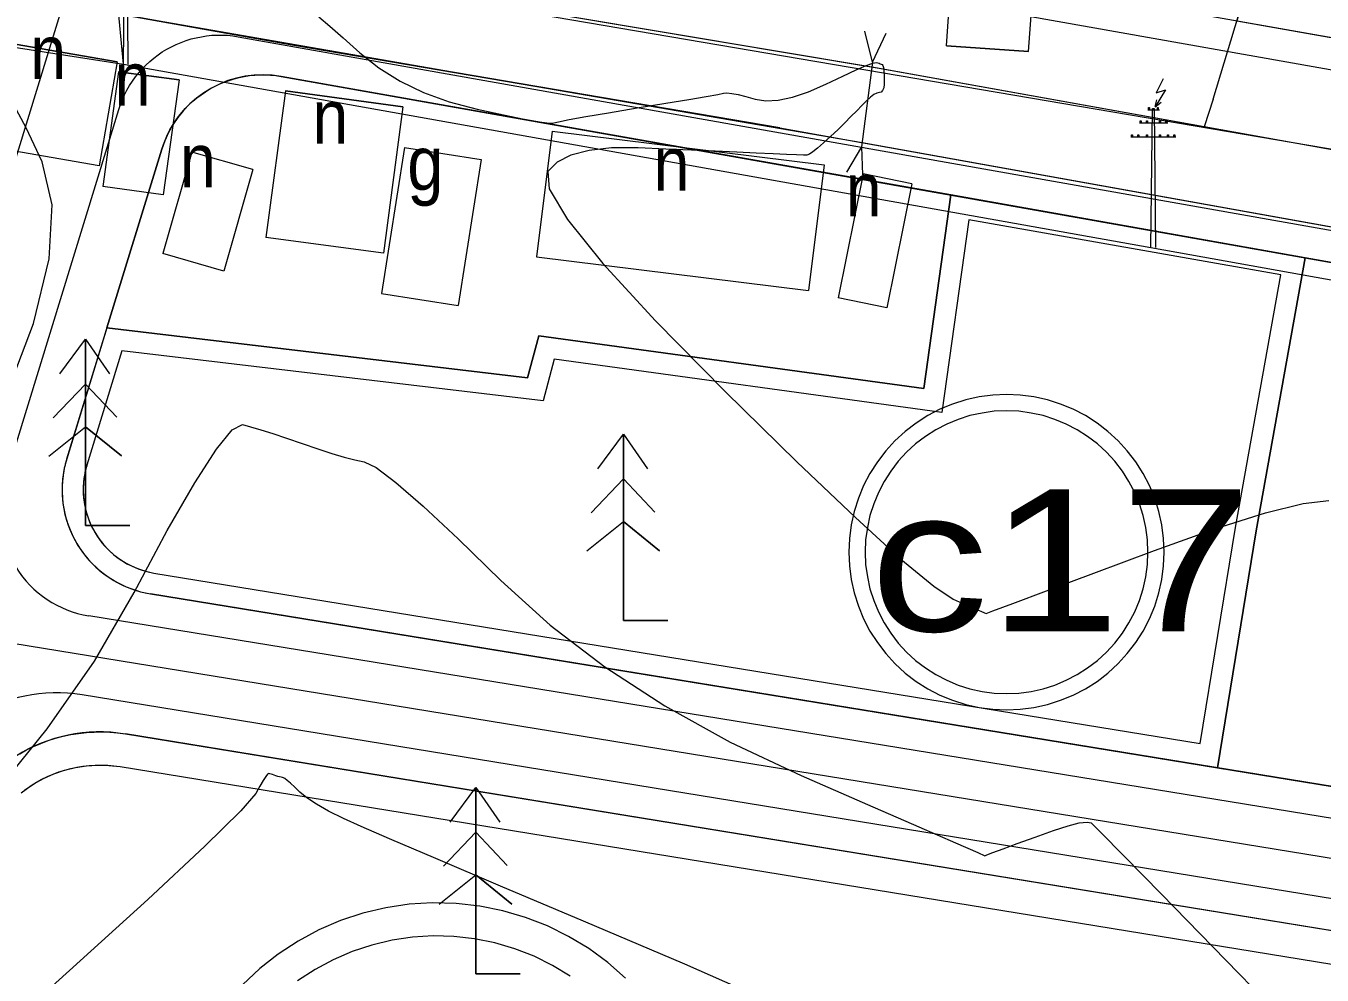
# Model space of a CAD drawing. Header units: metres. Extents: x 532950 to 537618, y 1849954 to 1853119.
# Drawn here: x 535438.9 to 535561.7, y 1851544.3 to 1851634.3 of the extents above; entities that cross this region are included whole.
import ezdxf

# ---------------------------------------------------------------- set-up
doc = ezdxf.new("R2010")
doc.units = ezdxf.units.M
doc.header["$LTSCALE"] = 3.1
for name, color, linetype, lineweight in [('11', 7, 'Continuous', 13), ('12', 7, 'Continuous', 13), ('36', 7, 'Continuous', 13), ('4', 7, 'Continuous', 13), ('50', 7, 'Continuous', 13), ('52', 7, 'Continuous', 13), ('53', 7, 'Continuous', 13), ('55', 7, 'Continuous', 13), ('58', 7, 'Continuous', 13), ('9', 7, 'Continuous', 13)]:
    doc.layers.add(name, color=color, linetype=linetype, lineweight=lineweight)

msp = doc.modelspace()

# ---------------------------------------------------------------- linework, layer by layer
at = {"layer": '11'}
for points in [[(534746.73, 1851755.99), (534939.8, 1851726.76), (535222.45, 1851682.6), (535475.02, 1851637.55), (536031.43, 1851542.89)], [(535443.67, 1851640.56), (535381.81, 1851438.99), (535371.55, 1851412.45)], [(535716.46, 1851530.28), (535424.44, 1851577.9)]]:
    msp.add_lwpolyline(points, dxfattribs=at)
at = {"layer": '12'}
for points in [[(535438.44, 1851561.59), (535438.91, 1851561.95), (535439.39, 1851562.28), (535439.89, 1851562.59), (535440.4, 1851562.87), (535440.93, 1851563.13), (535441.47, 1851563.36), (535442.01, 1851563.57), (535442.57, 1851563.75), (535443.14, 1851563.9), (535443.71, 1851564.02), (535444.29, 1851564.11), (535444.88, 1851564.18), (535445.46, 1851564.21), (535446.05, 1851564.22), (535446.64, 1851564.2), (535447.22, 1851564.15), (535447.8, 1851564.07), (535714.86, 1851520.52)], [(535438.76, 1851561.84), (535439.64, 1851562.44), (535440.56, 1851562.96), (535441.53, 1851563.39), (535442.54, 1851563.74), (535443.57, 1851563.99), (535444.62, 1851564.15), (535445.68, 1851564.22), (535446.75, 1851564.19), (535447.8, 1851564.07), (535714.86, 1851520.52)], [(535495.71, 1851544.03), (535494.03, 1851545.5), (535492.23, 1851546.82), (535490.31, 1851547.98), (535488.31, 1851548.97), (535486.23, 1851549.78), (535484.08, 1851550.41), (535481.89, 1851550.85), (535479.67, 1851551.1), (535477.43, 1851551.16), (535475.2, 1851551.02), (535472.99, 1851550.69), (535470.81, 1851550.18), (535468.69, 1851549.47), (535466.64, 1851548.59), (535464.67, 1851547.53), (535462.8, 1851546.3), (535461.04, 1851544.92), (535459.41, 1851543.39)], [(535495.71, 1851544.03), (535494.03, 1851545.5), (535492.23, 1851546.82), (535490.31, 1851547.98), (535488.31, 1851548.97), (535486.23, 1851549.78), (535484.08, 1851550.41), (535481.89, 1851550.85), (535479.67, 1851551.1), (535477.43, 1851551.16), (535475.2, 1851551.02), (535472.99, 1851550.69), (535470.81, 1851550.18), (535468.69, 1851549.47), (535466.64, 1851548.59), (535464.67, 1851547.53), (535462.8, 1851546.3), (535461.04, 1851544.92), (535459.41, 1851543.39)]]:
    msp.add_lwpolyline(points, dxfattribs=at)
at = {"layer": '36'}
for points in [[(535553.51, 1851586.75), (535557.81, 1851610.7), (535528.24, 1851615.93), (535525.69, 1851597.66), (535488.96, 1851602.69), (535487.9, 1851598.74), (535447.98, 1851603.49), (535444.66, 1851592.67), (535444.47, 1851591.9), (535444.35, 1851591.12), (535444.31, 1851590.32), (535444.34, 1851589.62), (535444.44, 1851588.92), (535444.59, 1851588.23), (535444.8, 1851587.56), (535445.08, 1851586.91), (535445.4, 1851586.29), (535445.78, 1851585.7), (535446.22, 1851585.14), (535446.7, 1851584.63), (535447.22, 1851584.15), (535447.78, 1851583.73), (535448.38, 1851583.36), (535449.01, 1851583.04), (535449.66, 1851582.78), (535450.33, 1851582.57), (535451.02, 1851582.43), (535550.17, 1851566.26)], [(535553.51, 1851586.75), (535557.81, 1851610.7), (535528.24, 1851615.93), (535525.69, 1851597.66), (535488.96, 1851602.69), (535487.9, 1851598.74), (535447.98, 1851603.49), (535444.66, 1851592.67), (535444.64, 1851592.59), (535444.62, 1851592.51), (535444.6, 1851592.43), (535444.57, 1851592.36), (535444.55, 1851592.28), (535444.53, 1851592.2), (535444.52, 1851592.12), (535444.5, 1851592.04), (535444.48, 1851591.96), (535444.46, 1851591.87), (535444.45, 1851591.79), (535444.43, 1851591.71), (535444.42, 1851591.63), (535444.41, 1851591.55), (535444.39, 1851591.47), (535444.38, 1851591.39), (535444.37, 1851591.31), (535444.36, 1851591.23), (535444.35, 1851591.14), (535444.35, 1851591.06), (535444.34, 1851590.98), (535444.33, 1851590.9), (535444.33, 1851590.82), (535444.32, 1851590.73), (535444.32, 1851590.65), (535444.32, 1851590.57), (535444.31, 1851590.49), (535444.31, 1851590.41), (535444.31, 1851590.32), (535444.32, 1851589.94), (535444.35, 1851589.55), (535444.4, 1851589.16), (535444.46, 1851588.78), (535444.55, 1851588.4), (535444.65, 1851588.02), (535444.77, 1851587.66), (535444.91, 1851587.29), (535445.06, 1851586.94), (535445.24, 1851586.59), (535445.43, 1851586.25), (535445.63, 1851585.92), (535445.86, 1851585.6), (535446.09, 1851585.29), (535446.34, 1851585), (535446.61, 1851584.71), (535446.89, 1851584.44), (535447.18, 1851584.19), (535447.49, 1851583.94), (535447.8, 1851583.72), (535448.13, 1851583.51), (535448.46, 1851583.31), (535448.81, 1851583.13), (535449.16, 1851582.97), (535449.52, 1851582.83), (535449.89, 1851582.7), (535450.26, 1851582.59), (535450.64, 1851582.5), (535451.02, 1851582.43), (535550.17, 1851566.26)]]:
    msp.add_lwpolyline(points, close=True, dxfattribs=at)
at = {"layer": '4'}
msp.add_lwpolyline([(535490.48, 1851544.21), (535488.8, 1851545.23), (535487.04, 1851546.09), (535485.21, 1851546.81), (535483.33, 1851547.36), (535481.4, 1851547.75), (535479.45, 1851547.97), (535477.49, 1851548.02), (535475.53, 1851547.9), (535473.58, 1851547.61), (535471.67, 1851547.16), (535469.81, 1851546.54), (535468.01, 1851545.76), (535466.28, 1851544.83), (535464.63, 1851543.75)], dxfattribs=at)
at = {"layer": '50'}
for points in [[(535526.55, 1851618.27), (535463.06, 1851629.51), (535462.22, 1851629.62), (535461.37, 1851629.67), (535460.51, 1851629.63), (535459.67, 1851629.53), (535458.84, 1851629.35), (535458.02, 1851629.11), (535457.23, 1851628.79), (535456.47, 1851628.41), (535455.74, 1851627.97), (535455.05, 1851627.46), (535454.41, 1851626.9), (535453.82, 1851626.29), (535453.29, 1851625.63), (535452.81, 1851624.92), (535452.39, 1851624.18), (535452.04, 1851623.4), (535451.76, 1851622.6), (535446.56, 1851605.67), (535486.41, 1851600.93), (535487.48, 1851604.92), (535523.98, 1851599.92)], [(535648.75, 1851596.62), (535560.13, 1851612.32), (535555.48, 1851586.42), (535551.82, 1851563.97), (535671.55, 1851544.45), (535674.48, 1851562.42), (535677.62, 1851589.06), (535677.8, 1851591.86)]]:
    msp.add_lwpolyline(points, close=True, dxfattribs=at)
at = {"layer": '52'}
for p, q in [((535454.46, 1851649.32), (535651.78, 1851614.36)), ((535717.06, 1851533.99), (535444.83, 1851578.37)), ((535715.85, 1851526.58), (535444.21, 1851570.87))]:
    msp.add_line(p, q, dxfattribs=at)
msp.add_lwpolyline([(535436.88, 1851591.18), (535447.68, 1851626.37), (535447.84, 1851626.84), (535448.02, 1851627.31), (535448.23, 1851627.76), (535448.45, 1851628.21), (535448.7, 1851628.64), (535448.97, 1851629.06), (535449.27, 1851629.46), (535449.58, 1851629.86), (535449.91, 1851630.23), (535450.26, 1851630.59), (535450.62, 1851630.93), (535451, 1851631.25), (535451.4, 1851631.55), (535451.81, 1851631.83), (535452.24, 1851632.09), (535452.68, 1851632.33), (535453.13, 1851632.55), (535453.59, 1851632.74), (535454.06, 1851632.91), (535454.53, 1851633.06), (535455.02, 1851633.18), (535455.51, 1851633.28), (535456, 1851633.36), (535456.5, 1851633.41), (535457, 1851633.43), (535457.5, 1851633.43), (535458, 1851633.41), (535458.49, 1851633.36), (535458.99, 1851633.28), (535649.26, 1851599.58)], dxfattribs=at)
for centre, radius, start, end in [((535446.44, 1851588.24), 10, 162.9398, 260.7396), ((535441.8, 1851556.07), 15, 80.7396, 162.9398)]:
    msp.add_arc(centre, radius, start, end, dxfattribs=at)
at = {"layer": '53'}
for p, q in [((535454.99, 1851652.27), (535652.3, 1851617.32)), ((535717.54, 1851536.95), (535450.7, 1851580.45)), ((535715.37, 1851523.62), (535448.31, 1851567.17))]:
    msp.add_line(p, q, dxfattribs=at)
for points in [[(535613.36, 1851659.8), (535565.49, 1851673.93), (535553.64, 1851634.79), (535601.68, 1851626.28)], [(535446.56, 1851605.67), (535451.76, 1851622.6), (535451.91, 1851623.07), (535452.1, 1851623.54), (535452.3, 1851623.99), (535452.53, 1851624.44), (535452.78, 1851624.87), (535453.05, 1851625.29), (535453.34, 1851625.7), (535453.65, 1851626.09), (535453.98, 1851626.46), (535454.33, 1851626.82), (535454.69, 1851627.16), (535455.08, 1851627.48), (535455.48, 1851627.78), (535455.89, 1851628.06), (535456.31, 1851628.32), (535456.75, 1851628.56), (535457.2, 1851628.78), (535457.66, 1851628.97), (535458.13, 1851629.14), (535458.61, 1851629.29), (535459.09, 1851629.41), (535459.58, 1851629.51), (535460.08, 1851629.59), (535460.57, 1851629.64), (535461.07, 1851629.66), (535461.57, 1851629.66), (535462.07, 1851629.64), (535462.57, 1851629.59), (535463.06, 1851629.51), (535526.55, 1851618.27), (535523.98, 1851599.92), (535487.48, 1851604.92), (535486.41, 1851600.93)], [(535555.48, 1851586.42), (535560.13, 1851612.32), (535526.55, 1851618.27), (535523.98, 1851599.92), (535487.48, 1851604.92), (535486.41, 1851600.93), (535446.56, 1851605.67), (535442.75, 1851593.26), (535442.72, 1851593.16), (535442.69, 1851593.06), (535442.67, 1851592.96), (535442.64, 1851592.86), (535442.61, 1851592.76), (535442.59, 1851592.66), (535442.57, 1851592.56), (535442.54, 1851592.46), (535442.52, 1851592.36), (535442.5, 1851592.26), (535442.48, 1851592.16), (535442.46, 1851592.06), (535442.45, 1851591.96), (535442.43, 1851591.86), (535442.42, 1851591.76), (535442.4, 1851591.65), (535442.39, 1851591.55), (535442.38, 1851591.45), (535442.36, 1851591.35), (535442.35, 1851591.25), (535442.35, 1851591.14), (535442.34, 1851591.04), (535442.33, 1851590.94), (535442.33, 1851590.84), (535442.32, 1851590.73), (535442.32, 1851590.63), (535442.31, 1851590.53), (535442.31, 1851590.43), (535442.31, 1851590.32), (535442.32, 1851589.84), (535442.36, 1851589.35), (535442.42, 1851588.87), (535442.5, 1851588.39), (535442.61, 1851587.92), (535442.73, 1851587.45), (535442.88, 1851586.99), (535443.06, 1851586.53), (535443.25, 1851586.09), (535443.47, 1851585.65), (535443.71, 1851585.23), (535443.96, 1851584.82), (535444.24, 1851584.42), (535444.54, 1851584.03), (535444.85, 1851583.66), (535445.18, 1851583.31), (535445.53, 1851582.97), (535445.9, 1851582.65), (535446.28, 1851582.35), (535446.67, 1851582.06), (535447.08, 1851581.8), (535447.5, 1851581.56), (535447.93, 1851581.33), (535448.38, 1851581.13), (535448.83, 1851580.95), (535449.29, 1851580.79), (535449.75, 1851580.66), (535450.23, 1851580.54), (535450.7, 1851580.45), (535551.82, 1851563.97)], [(535551.82, 1851563.97), (535555.48, 1851586.42), (535560.13, 1851612.32), (535648.75, 1851596.62), (535677.8, 1851591.86), (535677.62, 1851589.06), (535674.48, 1851562.42), (535671.55, 1851544.45)]]:
    msp.add_lwpolyline(points, close=True, dxfattribs=at)
msp.add_lwpolyline([(535442.75, 1851593.26), (535451.76, 1851622.6), (535451.91, 1851623.07), (535452.1, 1851623.54), (535452.3, 1851623.99), (535452.53, 1851624.44), (535452.78, 1851624.87), (535453.05, 1851625.29), (535453.34, 1851625.7), (535453.65, 1851626.09), (535453.98, 1851626.46), (535454.33, 1851626.82), (535454.69, 1851627.16), (535455.08, 1851627.48), (535455.48, 1851627.78), (535455.89, 1851628.06), (535456.31, 1851628.32), (535456.75, 1851628.56), (535457.2, 1851628.78), (535457.66, 1851628.97), (535458.13, 1851629.14), (535458.61, 1851629.29), (535459.09, 1851629.41), (535459.58, 1851629.51), (535460.08, 1851629.59), (535460.57, 1851629.64), (535461.07, 1851629.66), (535461.57, 1851629.66), (535462.07, 1851629.64), (535462.57, 1851629.59), (535463.06, 1851629.51), (535648.75, 1851596.62)], dxfattribs=at)
for centre, radius, start, end in [((535452.31, 1851590.32), 10, 162.9398, 260.7396), ((535445.89, 1851552.36), 15, 80.7396, 162.9398)]:
    msp.add_arc(centre, radius, start, end, dxfattribs=at)
at = {"layer": '55'}
for p, q in [((535448.12, 1851630.66), (535444, 1851675.81)), ((535448.12, 1851630.66), (535444, 1851675.81)), ((535526.13, 1851632.42), (535527.22, 1851648.38)), ((535533.92, 1851631.89), (535535.01, 1851647.85)), ((535519.11, 1851630.86), (535518.4, 1851633.81)), ((535519.11, 1851630.86), (535520.42, 1851633.6)), ((535437.86, 1851632.57), (535447.52, 1851630.91)), ((535447.52, 1851630.91), (535437.86, 1851632.57)), ((535526.13, 1851632.42), (535533.92, 1851631.89)), ((535533.92, 1851631.89), (535526.13, 1851632.42)), ((535447.52, 1851630.91), (535445.82, 1851621.05)), ((535447.67, 1851629.96), (535446.17, 1851619.07)), ((535447.67, 1851629.96), (535453.4, 1851629.18)), ((535453.4, 1851629.18), (535447.67, 1851629.96)), ((535453.4, 1851629.18), (535451.9, 1851618.28)), ((535463.48, 1851628.13), (535461.62, 1851614.25)), ((535463.48, 1851628.13), (535474.62, 1851626.63)), ((535474.62, 1851626.63), (535463.48, 1851628.13)), ((535474.62, 1851626.63), (535472.76, 1851612.76)), ((535545.91, 1851626.67), (535546.06, 1851627.28)), ((535551.4, 1851627.37), (535550.55, 1851624.74)), ((535545.22, 1851626.35), (535546.31, 1851626.35)), ((535488.75, 1851624.32), (535487.27, 1851612.41)), ((535488.75, 1851624.32), (535514.53, 1851621.12)), ((535488.75, 1851624.32), (535514.53, 1851621.12)), ((535544.41, 1851625.1), (535547.12, 1851625.1)), ((535518.08, 1851622.85), (535518.17, 1851620.18)), ((535543.6, 1851623.77), (535547.88, 1851623.77)), ((535445.82, 1851621.05), (535436.16, 1851622.71)), ((535454.62, 1851622.33), (535451.86, 1851612.72)), ((535460.39, 1851620.68), (535454.62, 1851622.33)), ((535460.39, 1851620.68), (535454.62, 1851622.33)), ((535474.75, 1851622.77), (535472.58, 1851608.94)), ((535474.75, 1851622.77), (535482.02, 1851621.63)), ((535474.75, 1851622.77), (535482.02, 1851621.63)), ((535482.02, 1851621.63), (535479.85, 1851607.8)), ((535460.39, 1851620.68), (535457.64, 1851611.06)), ((535514.53, 1851621.12), (535513.05, 1851609.21)), ((535518.25, 1851620.27), (535515.86, 1851608.51)), ((535522.86, 1851619.33), (535518.25, 1851620.27)), ((535522.86, 1851619.33), (535518.25, 1851620.27)), ((535522.86, 1851619.33), (535520.47, 1851607.57)), ((535451.9, 1851618.28), (535446.17, 1851619.07)), ((535472.76, 1851612.76), (535461.62, 1851614.25)), ((535457.64, 1851611.06), (535451.86, 1851612.72)), ((535487.27, 1851612.41), (535513.05, 1851609.21)), ((535472.58, 1851608.94), (535479.85, 1851607.8)), ((535520.47, 1851607.57), (535515.86, 1851608.51)), ((535444.52, 1851604.59), (535444.52, 1851586.92)), ((535441.46, 1851597.15), (535444.52, 1851600.35)), ((535447.5, 1851597.21), (535444.52, 1851600.35)), ((535441.04, 1851593.52), (535444.52, 1851596.3)), ((535447.93, 1851593.53), (535444.52, 1851596.3)), ((535495.52, 1851595.59), (535495.52, 1851577.92)), ((535492.46, 1851588.15), (535495.52, 1851591.35)), ((535498.5, 1851588.21), (535495.52, 1851591.35)), ((535492.04, 1851584.52), (535495.52, 1851587.3)), ((535498.93, 1851584.53), (535495.52, 1851587.3)), ((535444.52, 1851586.92), (535448.72, 1851586.92)), ((535495.52, 1851577.92), (535499.72, 1851577.92)), ((535481.52, 1851562.09), (535481.52, 1851544.42)), ((535478.46, 1851554.65), (535481.52, 1851557.85)), ((535484.5, 1851554.71), (535481.52, 1851557.85)), ((535478.04, 1851551.02), (535481.52, 1851553.8)), ((535484.93, 1851551.03), (535481.52, 1851553.8)), ((535481.52, 1851544.42), (535485.72, 1851544.42))]:
    msp.add_line(p, q, dxfattribs=at)
for points in [[(535872.41, 1851570.38), (535846.83, 1851574.57), (535821.26, 1851578.76), (535761.35, 1851588.57), (535719.23, 1851595.51), (535674.39, 1851602.91), (535645.41, 1851607.69), (535598.51, 1851616.12), (535550.55, 1851624.74), (535519.05, 1851630.39), (535451.41, 1851641.73), (535449.38, 1851643.3), (535448.59, 1851644.24), (535447.71, 1851645.52), (535446.85, 1851647.37), (535449.25, 1851666.44), (535456.08, 1851686.86), (535462.92, 1851702.5), (535468.6, 1851715.49), (535476.45, 1851739.08), (535582.95, 1851706.02), (535584.42, 1851710.44), (535478.15, 1851743.46), (535485.58, 1851772.66)], [(535551.4, 1851627.37), (535565.49, 1851673.93), (535613.36, 1851659.8), (535598.92, 1851618.43)], [(535551.4, 1851627.37), (535565.49, 1851673.93), (535613.36, 1851659.8), (535598.92, 1851618.43), (535598.51, 1851616.12)], [(535510.33, 1851624.65), (535464.26, 1851632.48), (535377.73, 1851647.94), (535313.32, 1851659.28)], [(535313.32, 1851659.28), (535377.73, 1851647.94), (535464.26, 1851632.48), (535510.33, 1851624.65), (535656.19, 1851598.45)], [(535274.25, 1851645.57), (535357.09, 1851644.85), (535448.12, 1851630.66)], [(535645.41, 1851607.69), (535519.57, 1851630.3), (535451.41, 1851641.73), (535449.38, 1851643.3), (535448.59, 1851644.24), (535447.71, 1851645.52)], [(535448.12, 1851630.66), (535448.27, 1851643.82), (535448.45, 1851643.82), (535448.55, 1851630.66)], [(535421, 1851640.21), (535447.68, 1851635.44), (535487.29, 1851628.56), (535518.13, 1851623.25), (535560.72, 1851615.6), (535602.91, 1851608.02), (535656.19, 1851598.45), (535677.99, 1851594.94), (535703.37, 1851590.85), (535718.17, 1851588.47), (535750.56, 1851583.25), (535790.94, 1851576.65), (535831.32, 1851570.05), (535859.32, 1851565.39), (535887.31, 1851560.73)], [(535466.64, 1851635.15), (535467.67, 1851634.29), (535468.96, 1851633.16), (535470.53, 1851631.76), (535472.33, 1851630.32), (535474.34, 1851629.06), (535476.56, 1851627.99), (535479, 1851627.1), (535481.64, 1851626.41), (535484.13, 1851625.87), (535486.1, 1851625.47), (535487.56, 1851625.21), (535488.49, 1851625.09), (535488.91, 1851625.1), (535489.35, 1851625.22), (535490.36, 1851625.42), (535491.94, 1851625.71), (535494.09, 1851626.07), (535496.81, 1851626.52), (535499.54, 1851626.97), (535501.72, 1851627.33), (535503.36, 1851627.6), (535504.45, 1851627.8), (535504.99, 1851627.91), (535505.32, 1851627.94), (535505.78, 1851627.9), (535506.39, 1851627.79), (535507.12, 1851627.61), (535507.99, 1851627.36), (535509.01, 1851627.19), (535510.19, 1851627.25), (535511.53, 1851627.53), (535513.04, 1851628.05), (535514.71, 1851628.78), (535516.3, 1851629.55), (535517.57, 1851630.14), (535518.52, 1851630.55), (535519.15, 1851630.78), (535519.46, 1851630.83), (535519.61, 1851630.8), (535519.74, 1851630.76), (535519.85, 1851630.72), (535519.95, 1851630.68), (535520.03, 1851630.63), (535520.09, 1851630.54), (535520.15, 1851630.35), (535520.19, 1851630.07), (535520.22, 1851629.7), (535520.24, 1851629.24), (535520.23, 1851628.79), (535520.18, 1851628.43), (535520.08, 1851628.18), (535519.94, 1851628.03), (535519.77, 1851627.98), (535519.54, 1851627.93), (535519.26, 1851627.79), (535518.93, 1851627.54), (535518.55, 1851627.2), (535518.11, 1851626.76), (535517.62, 1851626.25), (535517.08, 1851625.71), (535516.49, 1851625.12), (535515.85, 1851624.49), (535515.15, 1851623.83), (535514.48, 1851623.21), (535513.92, 1851622.72), (535513.48, 1851622.37), (535513.14, 1851622.15), (535512.91, 1851622.06)], [(535448.12, 1851630.66), (535545.49, 1851613.3), (535630.2, 1851598.09)], [(535519.11, 1851630.86), (535518.08, 1851622.85), (535516.66, 1851620.42)], [(535546.68, 1851629.27), (535546, 1851627.97), (535546.89, 1851628.24), (535545.91, 1851626.63), (535546.47, 1851627.07)], [(535436.87, 1851598.92), (535439.59, 1851606.09), (535441.09, 1851612.23), (535441.37, 1851617.34), (535440.42, 1851621.41), (535438.92, 1851624.65), (535437.51, 1851627.23)], [(535545.49, 1851613.3), (535545.65, 1851626.46), (535545.82, 1851626.46), (535545.93, 1851613.3)], [(535512.91, 1851622.06), (535512.58, 1851622.05), (535511.93, 1851622.07), (535510.97, 1851622.1), (535509.69, 1851622.16), (535508.1, 1851622.24), (535506.25, 1851622.33), (535504.2, 1851622.42), (535501.96, 1851622.52), (535499.53, 1851622.63), (535496.9, 1851622.73), (535494.37, 1851622.73), (535492.25, 1851622.5), (535490.54, 1851622.06), (535489.24, 1851621.38), (535488.35, 1851620.49), (535488.46, 1851618.85), (535490.2, 1851615.95), (535493.56, 1851611.78), (535498.54, 1851606.34), (535505.15, 1851599.64), (535511.94, 1851592.98), (535517.5, 1851587.68), (535521.82, 1851583.75), (535524.92, 1851581.17), (535526.77, 1851579.95), (535527.89, 1851579.46), (535528.76, 1851579.08), (535529.38, 1851578.81), (535529.75, 1851578.65), (535529.88, 1851578.6), (535530.51, 1851578.84), (535532.43, 1851579.55), (535535.62, 1851580.74), (535540.1, 1851582.41), (535545.85, 1851584.56), (535551.67, 1851586.64), (535556.37, 1851588.13), (535559.93, 1851589.02), (535562.37, 1851589.31)], [(535442.09, 1851601.3), (535444.52, 1851604.59), (535446.79, 1851601.3)], [(535442.09, 1851601.3), (535444.52, 1851604.59), (535446.79, 1851601.3)], [(535448.72, 1851586.92), (535444.52, 1851586.92), (535444.52, 1851604.59)], [(535441.46, 1851597.15), (535444.52, 1851600.35), (535447.5, 1851597.21)], [(535435.75, 1851561.3), (535440.91, 1851567.66), (535445.37, 1851574.08), (535449.13, 1851580.59), (535452.28, 1851586.46), (535454.88, 1851590.98), (535456.93, 1851594.17), (535458.44, 1851596.01), (535459.4, 1851596.51), (535460.18, 1851596.3), (535461.14, 1851596.02), (535462.27, 1851595.66), (535463.57, 1851595.22), (535465.06, 1851594.7), (535466.55, 1851594.19), (535467.88, 1851593.77), (535469.06, 1851593.42), (535470.07, 1851593.16), (535470.93, 1851592.98), (535472.07, 1851592.42), (535473.94, 1851591.02), (535476.53, 1851588.77), (535479.85, 1851585.67), (535483.9, 1851581.73), (535488.56, 1851577.5), (535493.74, 1851573.53), (535499.43, 1851569.83), (535505.64, 1851566.4), (535512.35, 1851563.23), (535518.63, 1851560.49), (535523.51, 1851558.37), (535527, 1851556.85), (535529.09, 1851555.94), (535529.78, 1851555.63), (535529.97, 1851555.7), (535530.54, 1851555.92), (535531.49, 1851556.27), (535532.82, 1851556.77), (535534.53, 1851557.4)], [(535441.04, 1851593.52), (535444.52, 1851596.3), (535447.93, 1851593.53)], [(535493.09, 1851592.3), (535495.52, 1851595.59), (535497.79, 1851592.3)], [(535493.09, 1851592.3), (535495.52, 1851595.59), (535497.79, 1851592.3)], [(535499.72, 1851577.92), (535495.52, 1851577.92), (535495.52, 1851595.59)], [(535492.46, 1851588.15), (535495.52, 1851591.35), (535498.5, 1851588.21)], [(535492.04, 1851584.52), (535495.52, 1851587.3), (535498.93, 1851584.53)], [(535511.36, 1851540.91), (535501.34, 1851545.33), (535491.74, 1851549.41), (535483.86, 1851552.75), (535477.73, 1851555.36), (535473.33, 1851557.24), (535470.66, 1851558.39), (535468.99, 1851559.14), (535467.57, 1851559.85), (535466.41, 1851560.5), (535465.5, 1851561.1), (535464.85, 1851561.65), (535464.36, 1851562.13), (535463.96, 1851562.5), (535463.65, 1851562.77), (535463.43, 1851562.94), (535463.29, 1851563), (535463.19, 1851563.03), (535463.06, 1851563.06), (535462.92, 1851563.1), (535462.76, 1851563.15), (535462.58, 1851563.21), (535462.41, 1851563.27), (535462.25, 1851563.33), (535462.11, 1851563.37), (535462, 1851563.4), (535461.91, 1851563.43), (535461.79, 1851563.37), (535461.61, 1851563.15), (535461.36, 1851562.76), (535461.05, 1851562.22), (535460.67, 1851561.52), (535459.26, 1851559.88), (535455.85, 1851556.54), (535450.43, 1851551.49), (535443.01, 1851544.73), (535433.59, 1851536.28)], [(535479.09, 1851558.8), (535481.52, 1851562.09), (535483.79, 1851558.8)], [(535479.09, 1851558.8), (535481.52, 1851562.09), (535483.79, 1851558.8)], [(535485.72, 1851544.42), (535481.52, 1851544.42), (535481.52, 1851562.09)], [(535478.46, 1851554.65), (535481.52, 1851557.85), (535484.5, 1851554.71)], [(535534.53, 1851557.4), (535536.26, 1851558.02), (535537.66, 1851558.47), (535538.72, 1851558.73), (535539.45, 1851558.82), (535539.84, 1851558.73), (535540.73, 1851557.86), (535542.95, 1851555.62), (535546.5, 1851551.99), (535551.39, 1851547), (535557.61, 1851540.62)], [(535478.04, 1851551.02), (535481.52, 1851553.8), (535484.93, 1851551.03)]]:
    msp.add_lwpolyline(points, dxfattribs=at)
for points in [[(535545.29, 1851626.36), (535545.29, 1851626.56), (535545.38, 1851626.56), (535545.38, 1851626.36)], [(535546.12, 1851626.36), (535546.12, 1851626.56), (535546.21, 1851626.56), (535546.21, 1851626.36)], [(535544.49, 1851625.1), (535544.49, 1851625.3), (535544.58, 1851625.3), (535544.58, 1851625.1)], [(535545.08, 1851625.1), (535545.08, 1851625.3), (535545.17, 1851625.3), (535545.17, 1851625.1)], [(535546.33, 1851625.11), (535546.33, 1851625.31), (535546.42, 1851625.31), (535546.42, 1851625.11)], [(535546.92, 1851625.1), (535546.92, 1851625.3), (535547.01, 1851625.3), (535547.01, 1851625.1)], [(535543.67, 1851623.77), (535543.67, 1851623.97), (535543.76, 1851623.97), (535543.76, 1851623.77)], [(535544.26, 1851623.77), (535544.26, 1851623.97), (535544.35, 1851623.97), (535544.35, 1851623.77)], [(535545.08, 1851623.77), (535545.08, 1851623.97), (535545.17, 1851623.97), (535545.17, 1851623.77)], [(535546.33, 1851623.78), (535546.33, 1851623.98), (535546.42, 1851623.98), (535546.42, 1851623.78)], [(535547.09, 1851623.78), (535547.09, 1851623.98), (535547.18, 1851623.98), (535547.18, 1851623.78)], [(535547.68, 1851623.77), (535547.68, 1851623.97), (535547.77, 1851623.97), (535547.77, 1851623.77)]]:
    msp.add_lwpolyline(points, close=True, dxfattribs=at)
at = {"layer": '58'}
for points in [[(535438.3, 1851565.3), (535438.95, 1851565.66), (535439.61, 1851565.98), (535440.29, 1851566.28), (535440.99, 1851566.54), (535441.69, 1851566.76), (535442.41, 1851566.95), (535443.14, 1851567.11), (535443.87, 1851567.23), (535444.61, 1851567.31), (535445.35, 1851567.35), (535446.09, 1851567.36), (535446.83, 1851567.33), (535447.57, 1851567.27), (535448.31, 1851567.17), (535715.37, 1851523.62)], [(535490.48, 1851544.21), (535488.8, 1851545.23), (535487.04, 1851546.09), (535485.21, 1851546.81), (535483.33, 1851547.36), (535481.4, 1851547.75), (535479.45, 1851547.97), (535477.49, 1851548.02), (535475.53, 1851547.9), (535473.58, 1851547.61), (535471.67, 1851547.16), (535469.81, 1851546.54), (535468.01, 1851545.76), (535466.28, 1851544.83), (535464.63, 1851543.75)], [(535490.48, 1851544.21), (535488.8, 1851545.23), (535487.04, 1851546.09), (535485.21, 1851546.81), (535483.33, 1851547.36), (535481.4, 1851547.75), (535479.45, 1851547.97), (535477.49, 1851548.02), (535475.53, 1851547.9), (535473.58, 1851547.61), (535471.67, 1851547.16), (535469.81, 1851546.54), (535468.01, 1851545.76), (535466.28, 1851544.83), (535464.63, 1851543.75)]]:
    msp.add_lwpolyline(points, dxfattribs=at)
at = {"layer": '9'}
for points in [[(535546.77, 1851584.41), (535546.71, 1851585.71), (535546.54, 1851587), (535546.26, 1851588.27), (535545.87, 1851589.52), (535545.37, 1851590.72), (535544.77, 1851591.88), (535544.07, 1851592.98), (535543.27, 1851594.01), (535542.39, 1851594.97), (535541.43, 1851595.86), (535540.4, 1851596.65), (535539.3, 1851597.35), (535538.14, 1851597.95), (535536.94, 1851598.45), (535535.69, 1851598.84), (535534.42, 1851599.13), (535533.13, 1851599.3), (535531.82, 1851599.35), (535530.52, 1851599.3), (535529.23, 1851599.13), (535527.95, 1851598.84), (535526.71, 1851598.45), (535525.51, 1851597.95), (535524.35, 1851597.35), (535523.25, 1851596.65), (535522.21, 1851595.86), (535521.25, 1851594.97), (535520.37, 1851594.01), (535519.58, 1851592.98), (535518.88, 1851591.88), (535518.28, 1851590.72), (535517.78, 1851589.52), (535517.38, 1851588.27), (535517.1, 1851587), (535516.93, 1851585.71), (535516.87, 1851584.41), (535516.93, 1851583.1), (535517.1, 1851581.81), (535517.38, 1851580.54), (535517.78, 1851579.29), (535518.28, 1851578.09), (535518.88, 1851576.93), (535519.58, 1851575.83), (535520.37, 1851574.8), (535521.25, 1851573.84), (535522.21, 1851572.95), (535523.25, 1851572.16), (535524.35, 1851571.46), (535525.51, 1851570.86), (535526.71, 1851570.36), (535527.95, 1851569.97), (535529.23, 1851569.68), (535530.52, 1851569.51), (535531.82, 1851569.46), (535533.13, 1851569.51), (535534.42, 1851569.68), (535535.69, 1851569.97), (535536.94, 1851570.36), (535538.14, 1851570.86), (535539.3, 1851571.46), (535540.4, 1851572.16), (535541.43, 1851572.95), (535542.39, 1851573.84), (535543.27, 1851574.8), (535544.07, 1851575.83), (535544.77, 1851576.93), (535545.37, 1851578.09), (535545.87, 1851579.29), (535546.26, 1851580.54), (535546.54, 1851581.81), (535546.71, 1851583.1)], [(535545.22, 1851584.41), (535545.17, 1851585.57), (535545.02, 1851586.73), (535544.77, 1851587.87), (535544.42, 1851588.99), (535543.97, 1851590.07), (535543.43, 1851591.11), (535542.8, 1851592.09), (535542.09, 1851593.02), (535541.3, 1851593.88), (535540.44, 1851594.67), (535539.51, 1851595.38), (535538.52, 1851596.01), (535537.49, 1851596.55), (535536.41, 1851597), (535535.29, 1851597.35), (535534.15, 1851597.6), (535532.99, 1851597.76), (535531.82, 1851597.81), (535530.65, 1851597.76), (535529.5, 1851597.6), (535528.35, 1851597.35), (535527.24, 1851597), (535526.16, 1851596.55), (535525.12, 1851596.01), (535524.14, 1851595.38), (535523.21, 1851594.67), (535522.35, 1851593.88), (535521.56, 1851593.02), (535520.85, 1851592.09), (535520.22, 1851591.11), (535519.68, 1851590.07), (535519.23, 1851588.99), (535518.88, 1851587.87), (535518.63, 1851586.73), (535518.47, 1851585.57), (535518.42, 1851584.41), (535518.47, 1851583.24), (535518.63, 1851582.08), (535518.88, 1851580.94), (535519.23, 1851579.82), (535519.68, 1851578.74), (535520.22, 1851577.7), (535520.85, 1851576.72), (535521.56, 1851575.79), (535522.35, 1851574.93), (535523.21, 1851574.14), (535524.14, 1851573.43), (535525.12, 1851572.8), (535526.16, 1851572.26), (535527.24, 1851571.81), (535528.35, 1851571.46), (535529.5, 1851571.21), (535530.65, 1851571.05), (535531.82, 1851571), (535532.99, 1851571.05), (535534.15, 1851571.21), (535535.29, 1851571.46), (535536.41, 1851571.81), (535537.49, 1851572.26), (535538.52, 1851572.8), (535539.51, 1851573.43), (535540.44, 1851574.14), (535541.3, 1851574.93), (535542.09, 1851575.79), (535542.8, 1851576.72), (535543.43, 1851577.7), (535543.97, 1851578.74), (535544.42, 1851579.82), (535544.77, 1851580.94), (535545.02, 1851582.08), (535545.17, 1851583.24)]]:
    msp.add_lwpolyline(points, close=True, dxfattribs=at)

# ---------------------------------------------------------------- texts
at = {"layer": '55', "width": 0.9}
for s, height, p in [('n', 5.08, (535439.29, 1851629.28)), ('n', 5.08, (535447.29, 1851626.74)), ('n', 5.08, (535466.04, 1851623.14)), ('n', 5.08, (535453.48, 1851619.01)), ('g', 5.11, (535475.03, 1851618.73)), ('n', 5.08, (535498.37, 1851618.69)), ('n', 5.08, (535516.59, 1851616.24))]:
    msp.add_text(s, height=height, dxfattribs=at).set_placement(p)
at = {"layer": '9', "width": 1.25}
msp.add_text('c17', height=13.44, dxfattribs=at).set_placement((535518.87, 1851576.91))

doc.saveas('drawing.dxf')
